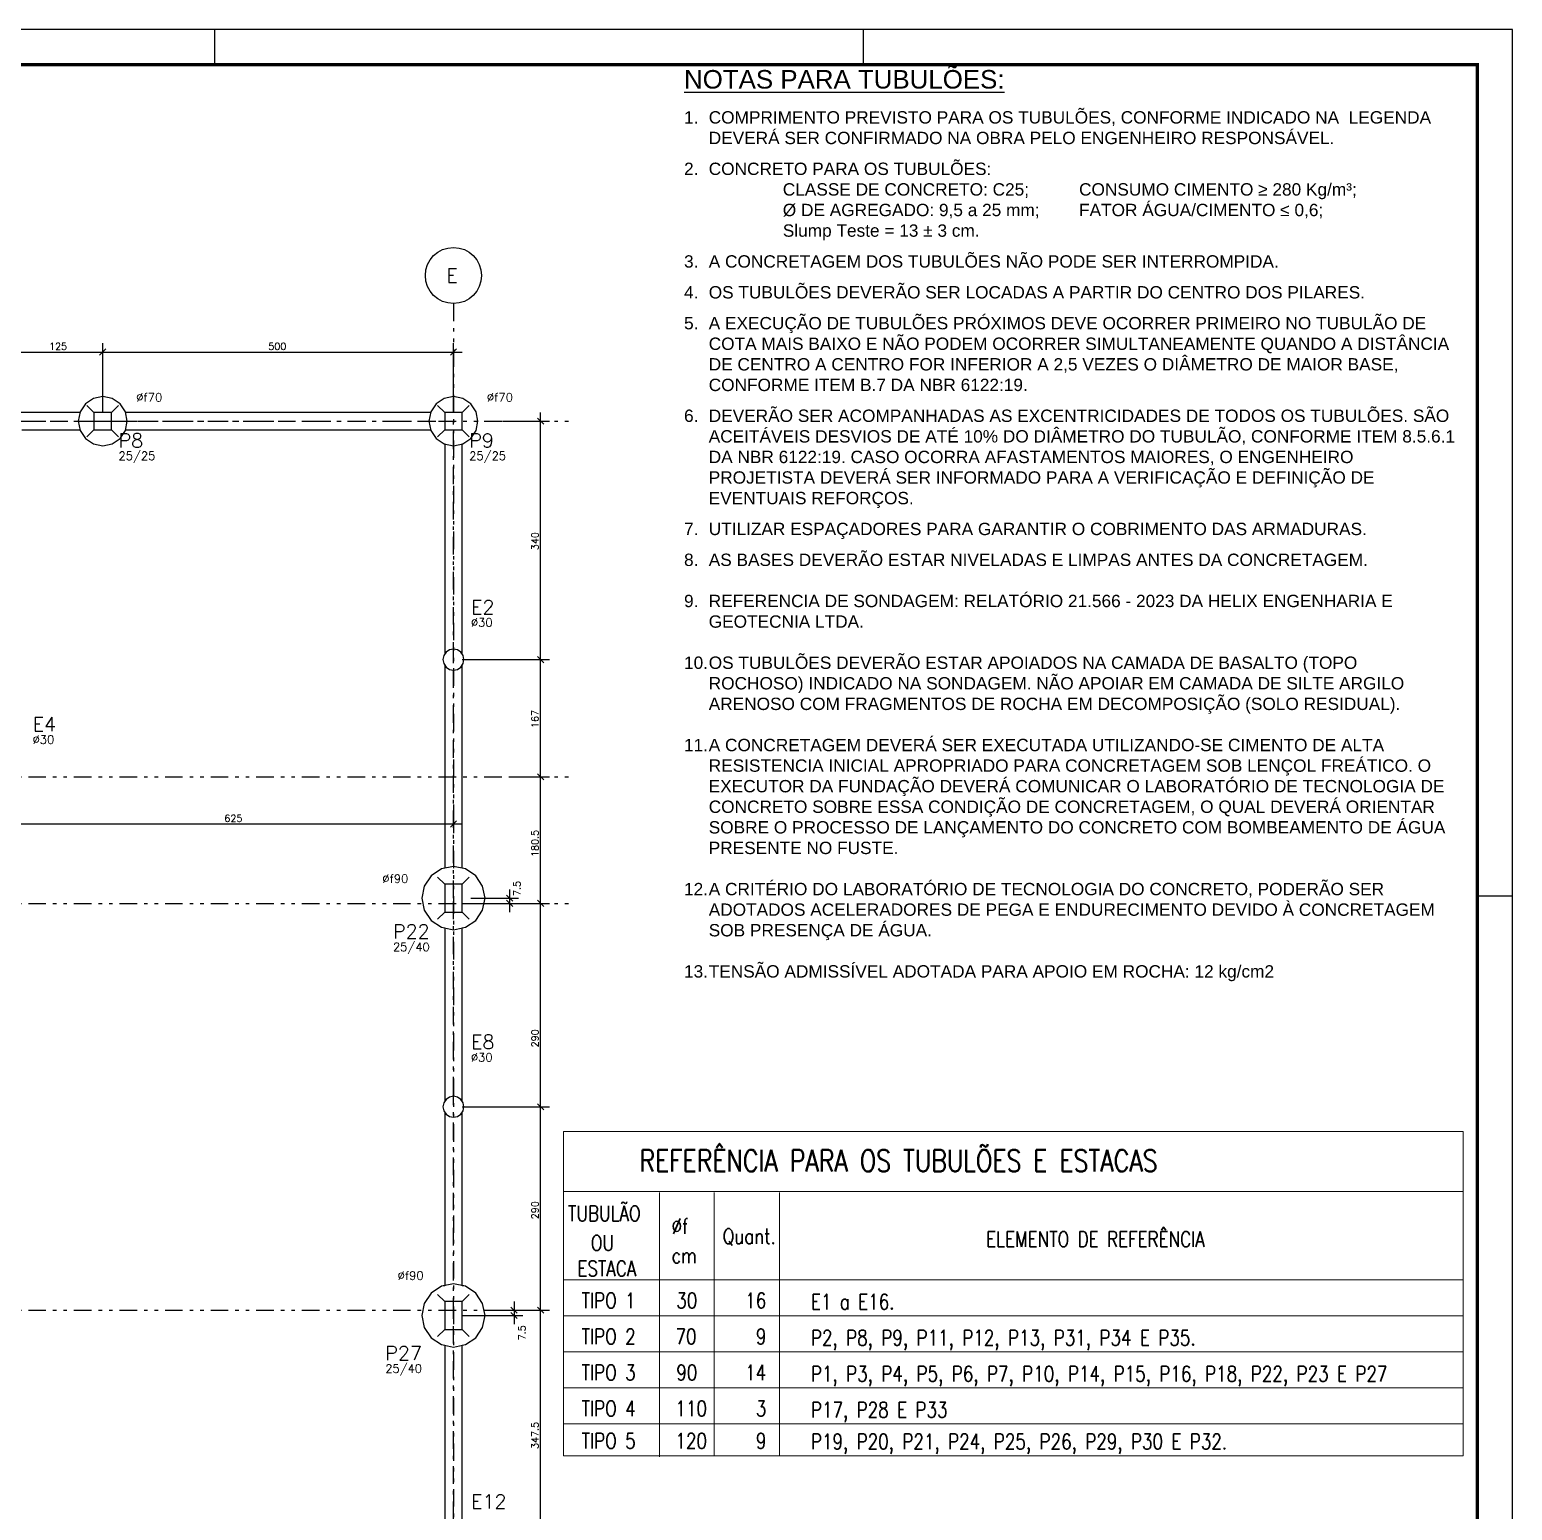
# Model space of a CAD drawing. Extents: x 369 to 487, y -15 to 69.
# Drawn here: x 445.2 to 487.48, y 26.84 to 69.06 of the extents above; entities that cross this region are included whole.
import ezdxf

# ---------------------------------------------------------------- set-up
doc = ezdxf.new("R2010")
doc.units = 0
doc.header["$MEASUREMENT"] = 0
for name, pattern in [('DASHED', [0.75, 0.5, -0.25]), ('ESTILO_TQS_0003', [0.91, 0.5, -0.2, 0.01, -0.2]), ('ESTILO_TQS_0004', [1.12, 0.5, -0.2, 0.01, -0.2, 0.01, -0.2])]:
    doc.linetypes.add(name, pattern=pattern)
doc.layers.get('0').update_dxf_attribs({"linetype": 'CONTINUOUS'})
for name, color, linetype in [('1', 1, 'CONTINUOUS'), ('2', 2, 'CONTINUOUS'), ('3', 3, 'CONTINUOUS'), ('4', 4, 'CONTINUOUS'), ('6', 6, 'CONTINUOUS'), ('7', 7, 'CONTINUOUS'), ('_A_TEXTO', 7, 'CONTINUOUS'), ('ARQ-FOLHA', 7, 'CONTINUOUS'), ('TEXT5', 3, 'CONTINUOUS')]:
    doc.layers.add(name, color=color, linetype=linetype)
doc.layers.add('LC-Textos', color=3, linetype='CONTINUOUS', lineweight=20)
doc.styles.add('Gebase', font='arial.ttf')
doc.styles.add('SIMPLEX', font='SIMPLEX.shx', dxfattribs={"width": 0.8})
doc.styles.get("Standard").update_dxf_attribs({"font": 'ROMANS.SHX'})

# ---------------------------------------------------------------- blocks, each defined once
blk = doc.blocks.new('fla0')
at = {"layer": 'ARQ-FOLHA'}
for p, q in [((5101.19, 1431.998), (4982.29, 1431.998)), ((5064.19, 1430.998), (5064.19, 1431.998)), ((5082.69, 1430.998), (5082.69, 1431.998)), ((5101.19, 1347.898), (5101.19, 1431.998)), ((5100.19, 1407.298), (5101.19, 1407.298))]:
    blk.add_line(p, q, dxfattribs=at)
at = {"layer": 'ARQ-FOLHA', "const_width": 0.1}
blk.add_lwpolyline([(5100.19, 1430.998), (4984.79, 1430.998), (4984.79, 1348.898), (5100.19, 1348.898), (5100.19, 1430.998)], dxfattribs=at)

msp = doc.modelspace()

# ---------------------------------------------------------------- linework, layer by layer
at = {"layer": '1', "linetype": 'Continuous'}
for p, q in [((447.2876, 58.1483), (447.2876, 60.1193)), ((447.2876, 58.1483), (447.2876, 60.1193)), ((457.2876, 58.1483), (457.2876, 60.1193)), ((444.5376, 59.8693), (447.5376, 59.8693)), ((447.0376, 59.8693), (457.5376, 59.8693)), ((447.1992, 59.7809), (447.376, 59.9577)), ((447.1992, 59.7809), (447.376, 59.9577)), ((457.1992, 59.7809), (457.376, 59.9577)), ((447.0376, 58.1483), (446.8376, 58.3483)), ((447.5376, 58.1483), (447.7376, 58.3483)), ((457.0376, 58.1483), (456.8376, 58.3483)), ((457.5376, 58.1483), (457.7376, 58.3483)), ((459.8627, 57.8099), (459.6859, 57.9867)), ((459.7743, 50.8483), (459.7743, 58.1483)), ((447.0376, 57.6483), (446.8376, 57.4483)), ((447.5376, 57.6483), (447.7376, 57.4483)), ((457.0376, 57.6483), (456.8376, 57.4483)), ((457.5376, 57.6483), (457.7376, 57.4483)), ((458.6829, 57.8983), (460.0243, 57.8983)), ((459.8627, 51.0099), (459.6859, 51.1867)), ((459.8627, 51.0099), (459.6859, 51.1867)), ((459.7743, 47.5083), (459.7743, 51.3483)), ((457.5376, 51.0983), (460.0243, 51.0983)), ((457.5376, 51.0983), (460.0243, 51.0983)), ((459.8627, 47.6699), (459.6859, 47.8467)), ((459.8627, 47.6699), (459.6859, 47.8467)), ((459.7743, 43.8983), (459.7743, 48.0083)), ((458.8812, 47.7583), (460.0243, 47.7583)), ((458.8812, 47.7583), (460.0243, 47.7583)), ((457.2876, 46.963), (457.2876, 46.164)), ((444.5376, 46.414), (457.5376, 46.414)), ((457.1992, 46.3256), (457.376, 46.5024)), ((457.0376, 44.6983), (456.8376, 44.8983)), ((457.5376, 44.6983), (457.7376, 44.8983)), ((458.8927, 43.8983), (458.8927, 44.5483)), ((459.7743, 38.4483), (459.7743, 44.3983)), ((457.5376, 44.1483), (459.1427, 44.1483)), ((457.7876, 44.2983), (459.1427, 44.2983)), ((458.981, 44.2099), (458.8043, 44.3867)), ((458.981, 44.0599), (458.8043, 44.2367)), ((458.8472, 44.1483), (460.0243, 44.1483)), ((458.8472, 44.1483), (460.0243, 44.1483)), ((459.8627, 44.0599), (459.6859, 44.2367)), ((459.8627, 44.0599), (459.6859, 44.2367)), ((457.0376, 43.8983), (456.8376, 43.6983)), ((457.5376, 43.8983), (457.7376, 43.6983)), ((459.7743, 32.2983), (459.7743, 38.9483)), ((457.5376, 38.3483), (460.0243, 38.3483)), ((457.5376, 38.3483), (460.0243, 38.3483)), ((459.8627, 38.2599), (459.6859, 38.4367)), ((459.8627, 38.2599), (459.6859, 38.4367)), ((457.0376, 32.7983), (456.8376, 32.9983)), ((457.5376, 32.7983), (457.7376, 32.9983)), ((458.9268, 32.6367), (459.1036, 32.4599)), ((459.0152, 32.7983), (459.0152, 32.1483)), ((459.8627, 32.4599), (459.6859, 32.6367)), ((459.8627, 32.4599), (459.6859, 32.6367)), ((459.7743, 25.3483), (459.7743, 32.7983)), ((457.5376, 32.3983), (459.2652, 32.3983)), ((458.158, 32.5483), (459.2652, 32.5483)), ((458.8189, 32.5483), (460.0243, 32.5483)), ((458.8189, 32.5483), (460.0243, 32.5483)), ((458.9268, 32.4867), (459.1036, 32.3099)), ((457.0376, 31.9983), (456.8376, 31.7983)), ((457.5376, 31.9983), (457.7376, 31.7983))]:
    msp.add_line(p, q, dxfattribs=at)
at = {"layer": '2', "linetype": 'ESTILO_TQS_0003'}
for p, q in [((444.7876, 57.8983), (447.2876, 57.8983)), ((447.2876, 57.8983), (457.2876, 57.8983)), ((457.2876, 51.0983), (457.2876, 57.8983)), ((457.2876, 44.2983), (457.2876, 51.0983)), ((457.2876, 38.6983), (457.2876, 44.2983)), ((457.2876, 32.3983), (457.2876, 38.6983)), ((457.2876, 25.5983), (457.2876, 32.3983))]:
    msp.add_line(p, q, dxfattribs=at)
at = {"layer": '2', "linetype": 'Continuous'}
for p, q in [((447.2876, 57.8983), (447.2876, 57.8983)), ((447.2876, 57.8983), (447.2876, 57.8983)), ((457.2876, 57.8983), (457.2876, 57.8983)), ((457.2876, 57.8983), (457.2876, 57.8983)), ((457.2876, 51.0983), (457.2876, 51.0983)), ((457.2876, 44.2983), (457.2876, 44.2983)), ((457.2876, 44.2983), (457.2876, 44.2983)), ((457.2876, 38.3483), (457.2876, 38.3483)), ((457.2876, 32.3983), (457.2876, 32.3983)), ((457.2876, 32.3983), (457.2876, 32.3983))]:
    msp.add_line(p, q, dxfattribs=at)
at = {"layer": '3', "linetype": 'Continuous'}
for p, q in [((447.2876, 57.8983), (447.2876, 57.8983)), ((447.2876, 57.8983), (447.2876, 57.8983)), ((457.2876, 57.8983), (457.2876, 57.8983)), ((458.4329, 57.8983), (458.4329, 57.8983)), ((457.2876, 51.0983), (457.2876, 51.0983)), ((457.2876, 51.0983), (457.2876, 51.0983)), ((458.6312, 47.7583), (458.6312, 47.7583)), ((458.6312, 47.7583), (458.6312, 47.7583)), ((457.2876, 47.213), (457.2876, 47.213)), ((457.2876, 44.1483), (457.2876, 44.1483)), ((457.5376, 44.2983), (457.5376, 44.2983)), ((458.5972, 44.1483), (458.5972, 44.1483)), ((458.5972, 44.1483), (458.5972, 44.1483)), ((457.2876, 38.3483), (457.2876, 38.3483)), ((457.2876, 38.3483), (457.2876, 38.3483)), ((457.2876, 32.3983), (457.2876, 32.3983)), ((457.908, 32.5483), (457.908, 32.5483)), ((458.5689, 32.5483), (458.5689, 32.5483)), ((458.5689, 32.5483), (458.5689, 32.5483))]:
    msp.add_line(p, q, dxfattribs=at)
for points in [[(446.6373, 58.1483), (444.7876, 58.1483)], [(456.6373, 58.1483), (447.9379, 58.1483)], [(444.9776, 57.6483), (446.6373, 57.6483)], [(447.9379, 57.6483), (456.6373, 57.6483)], [(457.0376, 57.248), (457.0376, 51.2538)], [(457.5376, 51.2538), (457.5376, 57.248)], [(457.0376, 50.9428), (457.0376, 45.1486)], [(457.5376, 45.1486), (457.5376, 50.9428)], [(457.0376, 43.448), (457.0376, 38.5038)], [(457.5376, 38.5038), (457.5376, 43.448)], [(457.0376, 38.5428), (457.0376, 38.5038)], [(457.5376, 38.5038), (457.5376, 38.5428)], [(457.0376, 38.1928), (457.0376, 33.2486)], [(457.5376, 33.2486), (457.5376, 38.1928)], [(457.0376, 31.548), (457.0376, 25.7538)], [(457.5376, 25.7538), (457.5376, 31.548)]]:
    msp.add_lwpolyline(points, dxfattribs=at)
at = {"layer": '4', "linetype": 'ESTILO_TQS_0004'}
for p, q in [((457.2876, 61.2508), (457.2876, 14.3818)), ((373.6662, 57.8983), (460.6848, 57.8983)), ((373.6662, 47.7583), (460.6848, 47.7583)), ((373.6662, 44.1483), (460.6848, 44.1483)), ((373.6662, 32.5483), (460.0243, 32.5483))]:
    msp.add_line(p, q, dxfattribs=at)
at = {"layer": '4', "linetype": 'Continuous'}
for points in [[(447.9876, 57.8983), (447.9343, 58.1662), (447.7826, 58.3933), (447.5555, 58.545), (447.2876, 58.5983), (447.0197, 58.545), (446.7926, 58.3933), (446.6409, 58.1662), (446.5876, 57.8983), (446.6409, 57.6304), (446.7926, 57.4033), (447.0197, 57.2516), (447.2876, 57.1983), (447.5555, 57.2516), (447.7826, 57.4033), (447.9343, 57.6304), (447.9876, 57.8983)], [(446.7926, 58.3933), (446.6409, 58.1662)], [(447.0197, 58.545), (446.7926, 58.3933)], [(447.2876, 58.5983), (447.0197, 58.545)], [(447.5555, 58.545), (447.2876, 58.5983)], [(447.7826, 58.3933), (447.5555, 58.545)], [(447.9343, 58.1662), (447.7826, 58.3933)], [(457.9876, 57.8983), (457.9343, 58.1662), (457.7826, 58.3933), (457.5555, 58.545), (457.2876, 58.5983), (457.0197, 58.545), (456.7926, 58.3933), (456.6409, 58.1662), (456.5876, 57.8983), (456.6409, 57.6304), (456.7926, 57.4033), (457.0197, 57.2516), (457.2876, 57.1983), (457.5555, 57.2516), (457.7826, 57.4033), (457.9343, 57.6304), (457.9876, 57.8983)], [(456.7926, 58.3933), (456.6409, 58.1662)], [(457.0197, 58.545), (456.7926, 58.3933)], [(457.2876, 58.5983), (457.0197, 58.545)], [(457.5555, 58.545), (457.2876, 58.5983)], [(457.7826, 58.3933), (457.5555, 58.545)], [(457.9343, 58.1662), (457.7826, 58.3933)], [(446.6409, 58.1662), (446.6373, 58.1483)], [(447.9379, 58.1483), (447.9343, 58.1662)], [(456.6409, 58.1662), (456.6373, 58.1483)], [(457.9876, 57.8983), (457.9343, 58.1662)], [(446.6373, 57.6483), (446.6409, 57.6304)], [(446.6409, 57.6304), (446.7926, 57.4033)], [(447.7826, 57.4033), (447.9343, 57.6304)], [(447.9343, 57.6304), (447.9379, 57.6483)], [(456.6373, 57.6483), (456.6409, 57.6304)], [(456.6409, 57.6304), (456.7926, 57.4033)], [(457.7826, 57.4033), (457.9343, 57.6304)], [(457.9343, 57.6304), (457.9876, 57.8983)], [(446.7926, 57.4033), (447.0197, 57.2516)], [(447.0197, 57.2516), (447.2876, 57.1983)], [(447.2876, 57.1983), (447.5555, 57.2516)], [(447.5555, 57.2516), (447.7826, 57.4033)], [(456.7926, 57.4033), (457.0197, 57.2516)], [(457.0197, 57.2516), (457.0376, 57.248)], [(457.5376, 57.248), (457.5555, 57.2516)], [(457.5555, 57.2516), (457.7826, 57.4033)], [(457.5876, 51.0983), (457.5648, 51.2131), (457.4997, 51.3104), (457.4024, 51.3755), (457.2876, 51.3983), (457.1728, 51.3755), (457.0755, 51.3104), (457.0104, 51.2131), (456.9876, 51.0983), (457.0104, 50.9835), (457.0755, 50.8862), (457.1728, 50.8211), (457.2876, 50.7983), (457.4024, 50.8211), (457.4997, 50.8862), (457.5648, 50.9835), (457.5876, 51.0983)], [(457.0104, 51.2131), (456.9876, 51.0983)], [(457.0376, 51.2538), (457.0104, 51.2131)], [(457.5648, 51.2131), (457.5376, 51.2538)], [(457.5876, 51.0983), (457.5648, 51.2131)], [(456.9876, 51.0983), (457.0104, 50.9835)], [(457.0104, 50.9835), (457.0376, 50.9428)], [(457.5376, 50.9428), (457.5648, 50.9835)], [(457.5648, 50.9835), (457.5876, 51.0983)], [(458.1876, 44.2983), (458.1191, 44.6427), (457.924, 44.9347), (457.632, 45.1298), (457.2876, 45.1983), (456.9432, 45.1298), (456.6512, 44.9347), (456.4561, 44.6427), (456.3876, 44.2983), (456.4561, 43.9539), (456.6512, 43.6619), (456.9432, 43.4668), (457.2876, 43.3983), (457.632, 43.4668), (457.924, 43.6619), (458.1191, 43.9539), (458.1876, 44.2983)], [(456.6512, 44.9347), (456.4561, 44.6427)], [(456.9432, 45.1298), (456.6512, 44.9347)], [(457.0376, 45.1486), (456.9432, 45.1298)], [(457.632, 45.1298), (457.5376, 45.1486)], [(457.924, 44.9347), (457.632, 45.1298)], [(458.1191, 44.6427), (457.924, 44.9347)], [(456.4561, 44.6427), (456.3876, 44.2983)], [(458.1876, 44.2983), (458.1191, 44.6427)], [(456.3876, 44.2983), (456.4561, 43.9539)], [(458.1191, 43.9539), (458.1876, 44.2983)], [(456.4561, 43.9539), (456.6512, 43.6619)], [(456.6512, 43.6619), (456.9432, 43.4668)], [(457.632, 43.4668), (457.924, 43.6619)], [(457.924, 43.6619), (458.1191, 43.9539)], [(456.9432, 43.4668), (457.0376, 43.448)], [(457.5376, 43.448), (457.632, 43.4668)], [(457.5876, 38.3483), (457.5648, 38.4631), (457.4997, 38.5604), (457.4024, 38.6255), (457.2876, 38.6483), (457.1728, 38.6255), (457.0755, 38.5604), (457.0104, 38.4631), (456.9876, 38.3483), (457.0104, 38.2335), (457.0755, 38.1362), (457.1728, 38.0711), (457.2876, 38.0483), (457.4024, 38.0711), (457.4997, 38.1362), (457.5648, 38.2335), (457.5876, 38.3483)], [(457.0376, 38.5038), (457.0104, 38.4631)], [(457.5648, 38.4631), (457.5376, 38.5038)], [(457.0104, 38.4631), (456.9876, 38.3483)], [(456.9876, 38.3483), (457.0104, 38.2335)], [(457.0104, 38.2335), (457.0376, 38.1928)], [(457.5376, 38.1928), (457.5648, 38.2335)], [(457.5876, 38.3483), (457.5648, 38.4631)], [(457.5648, 38.2335), (457.5876, 38.3483)], [(458.1876, 32.3983), (458.1191, 32.7427), (457.924, 33.0347), (457.632, 33.2298), (457.2876, 33.2983), (456.9432, 33.2298), (456.6512, 33.0347), (456.4561, 32.7427), (456.3876, 32.3983), (456.4561, 32.0539), (456.6512, 31.7619), (456.9432, 31.5668), (457.2876, 31.4983), (457.632, 31.5668), (457.924, 31.7619), (458.1191, 32.0539), (458.1876, 32.3983)], [(456.6512, 33.0347), (456.4561, 32.7427)], [(456.9432, 33.2298), (456.6512, 33.0347)], [(457.0376, 33.2486), (456.9432, 33.2298)], [(457.632, 33.2298), (457.5376, 33.2486)], [(457.924, 33.0347), (457.632, 33.2298)], [(458.1191, 32.7427), (457.924, 33.0347)], [(456.4561, 32.7427), (456.3876, 32.3983)], [(458.1876, 32.3983), (458.1191, 32.7427)], [(456.3876, 32.3983), (456.4561, 32.0539)], [(458.1191, 32.0539), (458.1876, 32.3983)], [(456.4561, 32.0539), (456.6512, 31.7619)], [(456.6512, 31.7619), (456.9432, 31.5668)], [(457.632, 31.5668), (457.924, 31.7619)], [(457.924, 31.7619), (458.1191, 32.0539)], [(456.9432, 31.5668), (457.0376, 31.548)], [(457.5376, 31.548), (457.632, 31.5668)]]:
    msp.add_lwpolyline(points, dxfattribs=at)
msp.add_circle((457.2876, 62.0508), 0.8, dxfattribs=at)
at = {"layer": '6', "linetype": 'Continuous'}
for points in [[(447.0376, 57.6483), (447.5376, 57.6483), (447.5376, 58.1483), (447.0376, 58.1483), (447.0376, 57.6483)], [(457.0376, 57.6483), (457.5376, 57.6483), (457.5376, 58.1483), (457.0376, 58.1483), (457.0376, 57.6483)], [(457.0376, 43.8983), (457.5376, 43.8983), (457.5376, 44.6983), (457.0376, 44.6983), (457.0376, 43.8983)], [(457.0376, 31.9983), (457.5376, 31.9983), (457.5376, 32.7983), (457.0376, 32.7983), (457.0376, 31.9983)]]:
    msp.add_lwpolyline(points, dxfattribs=at)
at = {"layer": 'LC-Textos', "color": 1}
for p, q in [((463.1641, 35.9014), (463.1641, 28.364)), ((463.1641, 35.9014), (463.1641, 28.3989)), ((464.724, 35.9014), (464.724, 28.3989)), ((466.5816, 35.9014), (466.5816, 28.3989)), ((460.4305, 32.3855), (486.083, 32.3855)), ((486.083, 32.3855), (460.4305, 32.3855))]:
    msp.add_line(p, q, dxfattribs=at)
at = {"layer": 'LC-Textos', "color": 2, "linetype": 'Continuous'}
msp.add_lwpolyline([(460.4305, 37.6444), (486.083, 37.6444), (486.083, 35.9363), (460.4305, 35.9363)], close=True, dxfattribs=at)
at = {"layer": 'LC-Textos', "color": 1}
for points in [[(460.4305, 35.9363), (486.083, 35.9363), (486.083, 29.3057), (460.4305, 29.3057)], [(460.4305, 33.4121), (486.083, 33.4121), (486.083, 33.4121), (460.4305, 33.4121)], [(460.4305, 31.3589), (486.083, 31.3589), (486.083, 31.3589), (460.4305, 31.3589)], [(460.4305, 30.3323), (486.083, 30.3323), (486.083, 30.3323), (460.4305, 30.3323)], [(460.4305, 29.3057), (486.083, 29.3057), (486.083, 29.3057), (460.4305, 29.3057)], [(460.4305, 28.3989), (486.083, 28.3989), (486.083, 28.3989), (460.4305, 28.3989)], [(460.4305, 28.3989), (486.083, 28.3989), (486.083, 28.3989), (460.4305, 28.3989)]]:
    msp.add_lwpolyline(points, close=True, dxfattribs=at)
at = {"layer": 'LC-Textos', "color": 2, "linetype": 'Continuous'}
msp.add_lwpolyline([(460.4305, 28.3989), (460.4305, 35.9363), (486.083, 35.9363), (486.083, 28.3989)], dxfattribs=at)

# ---------------------------------------------------------------- block references
msp.add_blockref('fla0', (-4613.7068, -1362.9378))

# ---------------------------------------------------------------- texts
at = {"layer": '3', "linetype": 'Continuous'}
for s, p in [('125', (445.7576, 59.9293)), ('500', (452.0076, 59.9293)), ('625', (450.7576, 46.474))]:
    msp.add_text(s, height=0.2, dxfattribs=at).set_placement(p)
for s, p in [('340', (459.7143, 54.2183)), ('167', (459.7143, 49.1483)), ('180.5', (459.7143, 45.4733)), ('7.5', (459.2017, 44.3587)), ('290', (459.7143, 40.0433)), ('290', (459.7143, 35.1433)), ('7.5', (459.3449, 31.6924)), ('347.5', (459.7143, 28.5933))]:
    msp.add_text(s, height=0.2, rotation=90, dxfattribs=at).set_placement(p)
at = {"layer": '4', "linetype": 'Continuous'}
msp.add_text('E', height=0.4, dxfattribs=at).set_placement((457.0876, 61.8508))
at = {"layer": '6', "linetype": 'Continuous'}
for s, p in [('P8', (447.7376, 57.1483)), ('P9', (457.7376, 57.1483)), ('E2', (457.7876, 52.3983)), ('E4', (445.2876, 49.0583)), ('P22', (455.5632, 43.1465)), ('E8', (457.7876, 39.9983)), ('P27', (455.3432, 31.1249)), ('E12', (457.7876, 26.8983))]:
    msp.add_text(s, height=0.4, dxfattribs=at).set_placement(p)
at = {"layer": '7', "linetype": 'Continuous'}
for s, p in [('%%cf70', (448.2421, 58.4576)), ('%%cf70', (458.2421, 58.4576)), ('25/25', (447.7376, 56.7883)), ('25/25', (457.7376, 56.7883)), ('%%c30', (457.7876, 52.0383)), ('%%c30', (445.2876, 48.6983)), ('%%cf90', (455.2603, 44.7325)), ('25/40', (455.5632, 42.7865)), ('%%c30', (457.7876, 39.6383)), ('%%cf90', (455.6975, 33.4158)), ('25/40', (455.3432, 30.7649))]:
    msp.add_text(s, height=0.24, dxfattribs=at).set_placement(p)
at = {"layer": '_A_TEXTO', "linetype": 'Continuous', "insert": (463.8632, 67.9088), "char_height": 0.704, "width": 21.917578, "attachment_point": 1, "style": 'Gebase'}
msp.add_mtext('{\\H0.75x;\\LNOTAS PARA TUBULÕES:\\P\\H0.33333x;\\l\\P\\pi-0.704,l0.704,t0.704,2.112;\\H2x;1.^IC\\C7;OMPRIMENTO PREVISTO PARA OS TUBULÕES, CONFORME INDICADO NA  LEGENDA \\P\\pi0,t2.112;DEVERÁ SER CONFIRMADO NA OBRA PELO ENGENHEIRO RESPONSÁVEL.\\C256;\\P\\pl0,tz;\\H0.5x;\\P\\pi-0.704,l0.704,t0.704,2.112;\\H2x;2.^ICONCRETO PARA OS TUBULÕES:\\P\\pi0,l0,tz;\\A1;\\H0.50001x;\\C7;^I\\H2x;CLASSE DE CONCRETO: C25; ^ICONSUMO CIMENTO \\A0;\\C256;≥\\A1;\\C7; 280 Kg/m³;\\H0.99999x;\\P^IØ DE \\H0.99999x;AGREGADO: 9,5 a 25 mm;^IFATOR ÁGUA/CIMENTO \\A0;\\C256;≤\\A1;\\C7; 0,6;\\H0.99997x;\\P^ISlump Teste = 13 ± 3 cm.^I\\P\\A0;\\H0.5x;\\C256;\\P\\pi-0.704,l0.704,t0.704,2.112;\\H2x;3.^IA \\C7;CONCRETAGEM DOS TUBULÕES NÃO PODE SER INTERROMPIDA\\C256;.\\P\\pi0,l0,tz;\\H0.50002x;\\P\\pi-0.704,l0.704,t0.704,2.112;\\H1.9998x;4.^IOS TUBULÕES DEVERÃO SER LOCADAS A PARTIR DO CENTRO DOS PILARES.\\P\\pi0,l0,tz;\\H0.50005x;\\P\\pi-0.704,l0.704,t0.704,2.112;\\H1.9997x;5.^IA EXECUÇÃO DE TUBULÕES PRÓXIMOS DEVE OCORRER PRIMEIRO NO TUBULÃO DE \\P\\pi0,t2.112;COTA MAIS BAIXO E NÃO PODEM OCORRER SIMULTANEAMENTE QUANDO A DISTÂNCIA \\PDE CENTRO A CENTRO FOR INFERIOR A 2,5 VEZES O DIÂMETRO DE MAIOR BASE, \\PCONFORME ITEM B.7 DA NBR 6122:19.\\P\\pl0,tz;\\H0.50002x;\\P\\pi-0.704,l0.704,t0.704,2.112;\\H2x;6.^IDEVERÃO SER ACOMPANHADAS AS EXCENTRICIDADES DE TODOS OS TUBULÕES. SÃO \\P\\pi0,t2.112;ACEITÁVEIS DESVIOS DE ATÉ 10% DO DIÂMETRO DO TUBULÃO, CONFORME ITEM 8.5.6.1 \\PDA NBR 6122:19. CASO OCORRA AFASTAMENTOS MAIORES, O ENGENHEIRO \\PPROJETISTA DEVERÁ SER INFORMADO PARA A VERIFICAÇÃO E DEFINIÇÃO DE \\PEVENTUAIS REFORÇOS.\\P\\pl0,tz;\\H0.49999x;\\P\\pi-0.704,l0.704,t0.704,2.112;\\H2x;\\C7;7.^IUTILIZAR ESPAÇADORES PARA GARANTIR O COBRIMENTO DAS ARMADURAS.\\P\\pi0,l0,tz;\\H0.50006x;\\P\\pi-0.704,l0.704,t0.704,2.112;\\H1.9998x;8.^IAS BASES DEVERÃO ESTAR NIVELADAS E LIMPAS ANTES DA CONCRETAGEM.\\P\\pi0,l0,tz;\\P\\pi-0.704,l0.704,t0.704,2.112;9.^IREFERENCIA DE SONDAGEM: RELATÓRIO 21.566 - 2023 DA HELIX ENGENHARIA E \\P\\pi0,t2.112;GEOTECNIA LTDA.\\P\\pl0,tz;\\P\\pi-0.704,l0.704,t0.704,2.112;10.^IOS TUBULÕES DEVERÃO ESTAR APOIADOS NA CAMADA DE BASALTO (TOPO \\P\\pi0,t2.112;ROCHOSO) INDICADO NA SONDAGEM. NÃO APOIAR EM CAMADA DE SILTE ARGILO \\PARENOSO COM FRAGMENTOS DE ROCHA EM DECOMPOSIÇÃO (SOLO RESIDUAL).\\P\\pl0,tz;\\P\\pi-0.704,l0.704,t0.704,2.112;11.^IA CONCRETAGEM DEVERÁ SER EXECUTADA UTILIZANDO-SE CIMENTO DE ALTA \\P\\pi0,t2.112;RESISTENCIA INICIAL APROPRIADO PARA CONCRETAGEM SOB LENÇOL FREÁTICO. O \\PEXECUTOR DA FUNDAÇÃO DEVERÁ COMUNICAR O LABORATÓRIO DE TECNOLOGIA DE \\PCONCRETO SOBRE ESSA CONDIÇÃO DE CONCRETAGEM, O QUAL DEVERÁ ORIENTAR \\PSOBRE O PROCESSO DE LANÇAMENTO DO CONCRETO COM BOMBEAMENTO DE ÁGUA \\PPRESENTE NO FUSTE.\\P\\pl0,tz;\\P\\pi-0.704,l0.704,t0.704,2.112;12.^IA CRITÉRIO DO LABORATÓRIO DE TECNOLOGIA DO CONCRETO, PODERÃO SER \\P\\pi0,t2.112;ADOTADOS ACELERADORES DE PEGA E ENDURECIMENTO DEVIDO À CONCRETAGEM \\PSOB PRESENÇA DE ÁGUA.\\P\\pl0,tz;\\P\\pi-0.704,l0.704,t0.704,2.112;\\H1.00011x;13.^ITENSÃO ADMISSÍVEL ADOTADA PARA APOIO EM ROCHA: 12 kg/cm2}', dxfattribs=at)
at = {"layer": 'LC-Textos', "color": 3, "style": 'SIMPLEX', "width": 0.8}
for s, height, p in [('E1 a E16.', 0.43715, (467.4808, 32.5719)), ('P2, P8, P9, P11, P12, P13, P31, P34 E P35.', 0.437146, (467.4808, 31.5453)), ('P1, P3, P4, P5, P6, P7, P10, P14, P15, P16, P18, P22, P23 E P27', 0.437146, (467.4808, 30.5187)), ('P17, P28 E P33', 0.437146, (467.4808, 29.4921)), ('P19, P20, P21, P24, P25, P26, P29, P30 E P32.', 0.437146, (467.4808, 28.5853))]:
    msp.add_text(s, height=height, dxfattribs=at).set_placement(p)
at = {"layer": 'LC-Textos', "color": 4, "attachment_point": 7, "line_spacing_factor": 0.798, "style": 'SIMPLEX'}
for s, insert, char_height, width in [('TUBULÃO', (460.5556, 35.0895), 0.43715, 7.446877), ('Øf', (463.5077, 34.7231), 0.43715, 11.216264), ('OU', (461.2069, 34.2473), 0.43715, 7.446877), ('Quant.', (464.9672, 34.3957), 0.43715, 11.216264), ('ELEMENTO DE REFERÊNCIA', (472.4792, 34.3547), 0.437146, 7.446877), ('ESTACA', (460.8238, 33.5199), 0.43715, 7.446877), ('cm', (463.5077, 33.8896), 0.43715, 11.216264), ('TIPO 1', (460.9407, 32.6068), 0.43715, 11.216264), ('30', (463.6414, 32.6068), 0.43715, 11.216264), ('16', (465.6073, 32.6068), 0.43715, 11.216264), ('TIPO 2', (460.9407, 31.5802), 0.43715, 7.446877), ('70', (463.6185, 31.5802), 0.43715, 7.446877), ('9', (465.9121, 31.5802), 0.4371, 7.446877), ('TIPO 3', (460.9407, 30.5536), 0.43715, 7.446877), ('90', (463.6414, 30.5536), 0.43715, 7.446877), ('14', (465.6073, 30.5536), 0.43715, 7.446877), ('TIPO 4', (460.9407, 29.527), 0.43715, 7.446877), ('110', (463.6185, 29.527), 0.43715, 7.446877), ('3', (465.9121, 29.527), 0.4371, 7.446877), ('TIPO 5', (460.9407, 28.6034), 0.43715, 7.446877), ('120', (463.6185, 28.6034), 0.43715, 7.446877), ('9', (465.9121, 28.6034), 0.4371, 7.446877)]:
    msp.add_mtext(s, dxfattribs=dict(at, insert=insert, char_height=char_height, width=width))
at = {"layer": 'TEXT5', "color": 4, "linetype": 'DASHED', "style": 'SIMPLEX', "width": 0.8}
msp.add_text('REFERÊNCIA PARA OS TUBULÕES E ESTACAS', height=0.619187, dxfattribs=at).set_placement((462.5925, 36.4993))

doc.saveas('drawing.dxf')
